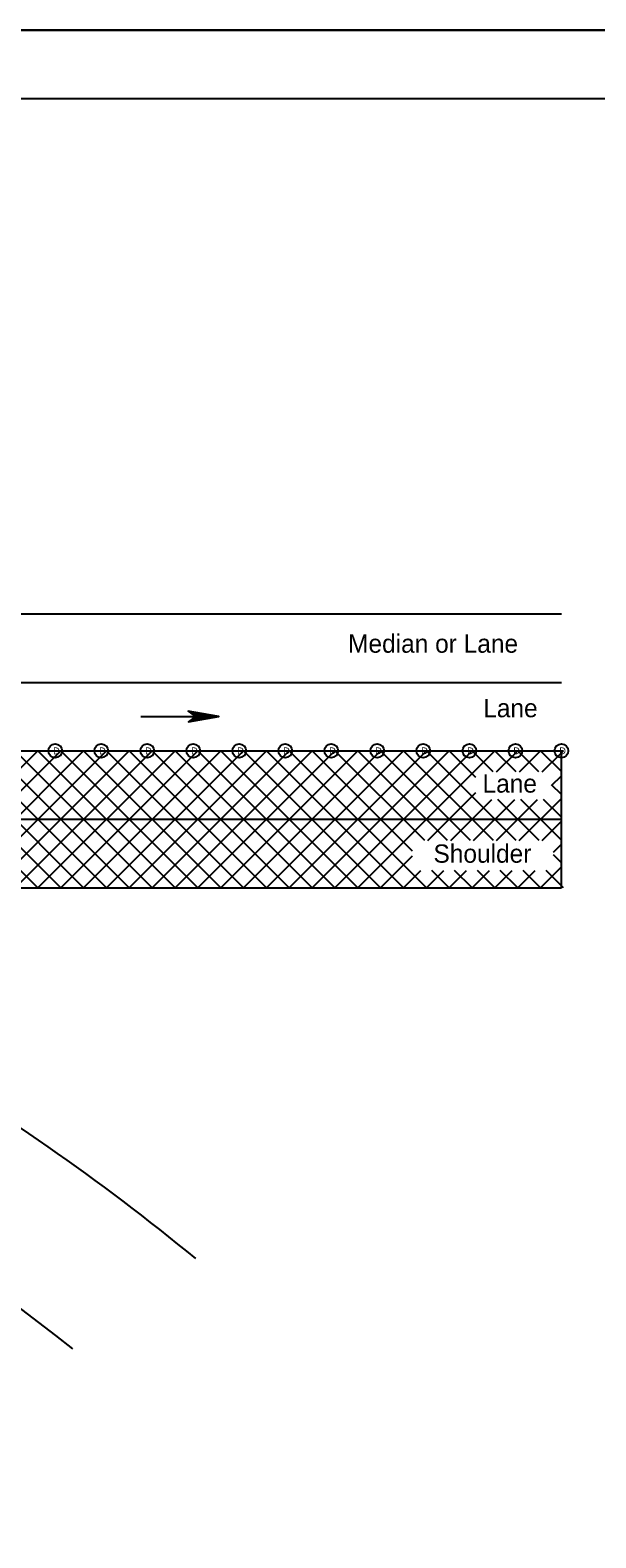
# Model space of a CAD drawing. Extents: x 499945 to 500993, y 499985 to 500645.
# Drawn here: x 500636.6 to 500760.3, y 500315 to 500645 of the extents above; entities that cross this region are included whole.
import ezdxf

# ---------------------------------------------------------------- set-up
doc = ezdxf.new("R2010")
doc.units = 0
for name, color, linetype in [('1', 7, 'Continuous'), ('24', 7, 'Continuous'), ('41', 7, 'Continuous'), ('5', 7, 'Continuous'), ('56', 7, 'Continuous'), ('60', 7, 'Continuous')]:
    doc.layers.add(name, color=color, linetype=linetype)

msp = doc.modelspace()

# ---------------------------------------------------------------- linework, layer by layer
at = {"layer": '1'}
for p, q in [((500993, 500645), (499944.83, 500645)), ((500990, 500630), (500000, 500630)), ((500166.7, 500517.24), (500752.75, 500517.24)), ((500166.7, 500502.25), (500752.75, 500502.25)), ((500166.7, 500487.26), (500752.75, 500487.26)), ((500608.3, 500457.29), (500638.28, 500487.26)), ((500638.28, 500457.29), (500608.3, 500487.26)), ((500613.3, 500457.29), (500643.28, 500487.26)), ((500643.28, 500457.29), (500613.3, 500487.26)), ((500618.3, 500457.29), (500648.27, 500487.26)), ((500648.27, 500457.29), (500618.3, 500487.26)), ((500623.29, 500457.29), (500653.27, 500487.26)), ((500653.27, 500457.29), (500623.29, 500487.26)), ((500628.29, 500457.29), (500658.27, 500487.26)), ((500658.27, 500457.29), (500628.29, 500487.26)), ((500633.28, 500457.29), (500663.26, 500487.26)), ((500663.26, 500457.29), (500633.28, 500487.26)), ((500638.28, 500457.29), (500668.26, 500487.26)), ((500668.26, 500457.29), (500638.28, 500487.26)), ((500643.28, 500457.29), (500673.25, 500487.26)), ((500673.25, 500457.29), (500643.28, 500487.26)), ((500648.27, 500457.29), (500678.25, 500487.26)), ((500678.25, 500457.29), (500648.27, 500487.26)), ((500653.27, 500457.29), (500683.25, 500487.26)), ((500683.25, 500457.29), (500653.27, 500487.26)), ((500658.27, 500457.29), (500688.24, 500487.26)), ((500688.24, 500457.29), (500658.27, 500487.26)), ((500663.26, 500457.29), (500693.24, 500487.26)), ((500693.24, 500457.29), (500663.26, 500487.26)), ((500668.26, 500457.29), (500698.24, 500487.26)), ((500698.24, 500457.29), (500668.26, 500487.26)), ((500673.25, 500457.29), (500703.23, 500487.26)), ((500703.23, 500457.29), (500673.25, 500487.26)), ((500678.25, 500457.29), (500708.23, 500487.26)), ((500708.23, 500457.29), (500678.25, 500487.26)), ((500683.25, 500457.29), (500713.22, 500487.26)), ((500713.22, 500457.29), (500683.25, 500487.26)), ((500718.22, 500457.29), (500688.24, 500487.26)), ((500688.24, 500457.29), (500718.22, 500487.26)), ((500693.24, 500457.29), (500723.22, 500487.26)), ((500723.22, 500457.29), (500693.24, 500487.26)), ((500698.23, 500457.29), (500728.21, 500487.26)), ((500720.23, 500465.27), (500698.24, 500487.26)), ((500703.23, 500457.29), (500733.21, 500487.26)), ((500722.88, 500467.62), (500703.23, 500487.26)), ((500708.23, 500457.29), (500738.2, 500487.26)), ((500727.87, 500467.62), (500708.23, 500487.26)), ((500732.87, 500467.62), (500713.22, 500487.26)), ((500737.87, 500467.62), (500718.22, 500487.26)), ((500742.86, 500467.62), (500723.22, 500487.26)), ((500734.06, 500481.42), (500728.21, 500487.26)), ((500737.85, 500482.63), (500733.21, 500487.26)), ((500742.84, 500482.63), (500738.2, 500487.26)), ((500738.56, 500482.63), (500743.2, 500487.26)), ((500747.84, 500482.63), (500743.2, 500487.26)), ((500743.56, 500482.63), (500748.2, 500487.26)), ((500752.75, 500482.71), (500748.2, 500487.26)), ((500748.56, 500482.63), (500753.19, 500487.26)), ((500752.75, 500457.29), (500752.75, 500487.26)), ((500750.62, 500479.7), (500752.75, 500481.82)), ((500723.55, 500467.62), (500734.06, 500478.12)), ((500752.75, 500477.72), (500750.62, 500479.84)), ((500728.55, 500467.62), (500737.56, 500476.62)), ((500733.55, 500467.62), (500742.55, 500476.62)), ((500738.54, 500467.62), (500747.55, 500476.62)), ((500747.86, 500467.62), (500738.85, 500476.62)), ((500743.54, 500467.62), (500752.75, 500476.83)), ((500752.75, 500467.72), (500743.85, 500476.62)), ((500752.75, 500472.72), (500748.85, 500476.62)), ((500401.17, 500472.27), (500752.75, 500472.27)), ((500748.54, 500467.62), (500752.75, 500471.83)), ((500751.02, 500465.1), (500752.75, 500466.83)), ((500713.22, 500457.29), (500720.23, 500464.29)), ((500748.2, 500457.29), (500752.75, 500461.84)), ((500752.75, 500462.73), (500751.02, 500464.46)), ((500718.22, 500457.29), (500722.02, 500461.09)), ((500723.22, 500457.29), (500727.02, 500461.09)), ((500728.21, 500457.29), (500724.41, 500461.09)), ((500728.21, 500457.29), (500732.02, 500461.09)), ((500733.21, 500457.29), (500729.4, 500461.09)), ((500733.21, 500457.29), (500737.01, 500461.09)), ((500738.2, 500457.29), (500734.4, 500461.09)), ((500738.2, 500457.29), (500742.01, 500461.09)), ((500743.2, 500457.29), (500739.4, 500461.09)), ((500743.2, 500457.29), (500747.01, 500461.09)), ((500748.2, 500457.29), (500744.39, 500461.09)), ((500753.19, 500457.29), (500749.39, 500461.09)), ((500533.34, 500457.29), (500752.75, 500457.29))]:
    msp.add_line(p, q, dxfattribs=at)
for centre, radius, start, end in [((500356.58, 499993.2), 464.3, 51.4569, 88.277), ((500355.09, 499990.53), 499.62, 50.5103, 69.1015)]:
    msp.add_arc(centre, radius, start, end, dxfattribs=at)
at = {"layer": '24'}
msp.add_line((500660.82, 500494.76), (500672.75, 500494.76), dxfattribs=at)
msp.add_lwpolyline([(500677.81, 500494.76), (500671.16, 500495.93), (500672.75, 500494.76), (500671.19, 500493.6), (500677.81, 500494.76), (500677.36, 500494.75), (500671.34, 500495.85), (500672.87, 500494.74), (500671.46, 500493.69), (500677.13, 500494.72), (500676.9, 500494.76), (500671.75, 500495.67), (500672.9, 500494.74), (500671.71, 500493.84), (500676.8, 500494.76), (500676.58, 500494.72), (500672.07, 500495.54), (500672.95, 500494.76), (500672.06, 500493.95), (500675.94, 500494.72), (500675.56, 500494.72), (500672.41, 500495.37), (500673.02, 500494.78), (500672.36, 500494.12), (500675.5, 500494.76), (500675.14, 500494.78), (500672.77, 500495.18), (500673.23, 500494.72), (500672.73, 500494.27), (500674.82, 500494.76), (500674.48, 500494.79), (500673.06, 500495.06), (500673.29, 500494.74), (500672.9, 500494.39), (500674.31, 500494.76), (500673.38, 500494.98), (500673.51, 500494.72), (500673.11, 500494.47), (500674.07, 500494.72), (500673.46, 500494.88), (500673.72, 500494.68), (500673.43, 500494.56), (500673.72, 500494.74), (500673.57, 500494.78)], dxfattribs=at)
at = {"layer": '41'}
msp.add_lwpolyline([(499944.83, 500645), (500993, 500645), (500993, 499985), (499944.83, 499985)], close=True, dxfattribs=at)
at = {"layer": '5'}
msp.add_line((500395.64, 500487.26), (500753.19, 500487.26), dxfattribs=at)
at = {"layer": '56'}
for centre in [(500642.07, 500487.26), (500652.13, 500487.26), (500662.19, 500487.26), (500672.25, 500487.26), (500682.32, 500487.26), (500692.38, 500487.26), (500702.44, 500487.26), (500712.5, 500487.26), (500722.56, 500487.26), (500732.63, 500487.26), (500742.69, 500487.26), (500752.75, 500487.26)]:
    msp.add_circle(centre, 1.5, dxfattribs=at)
at = {"layer": '60'}
for centre in [(500642.07, 500487.26), (500652.13, 500487.26), (500662.19, 500487.26), (500672.25, 500487.26), (500682.32, 500487.26), (500692.38, 500487.26), (500702.44, 500487.26), (500712.5, 500487.26), (500722.56, 500487.26), (500732.63, 500487.26), (500742.69, 500487.26), (500752.75, 500487.26)]:
    msp.add_circle(centre, 1.5, dxfattribs=at)

# ---------------------------------------------------------------- texts
at = {"layer": '5'}
for s, p in [('Median or Lane', (500706.11, 500508.73)), ('Lane', (500735.66, 500494.61)), ('Lane', (500735.51, 500478.11)), ('Shoulder', (500724.78, 500462.77))]:
    msp.add_text(s, height=4, dxfattribs=at).set_placement(p)
at = {"layer": '56'}
for p in [(500641.61, 500486.51), (500651.67, 500486.51), (500661.73, 500486.51), (500671.79, 500486.51), (500681.86, 500486.51), (500691.92, 500486.51), (500701.98, 500486.51), (500712.04, 500486.51), (500722.1, 500486.51), (500732.16, 500486.51), (500742.23, 500486.51), (500752.29, 500486.51)]:
    msp.add_text('D', height=1.5, dxfattribs=at).set_placement(p)

doc.saveas('drawing.dxf')
